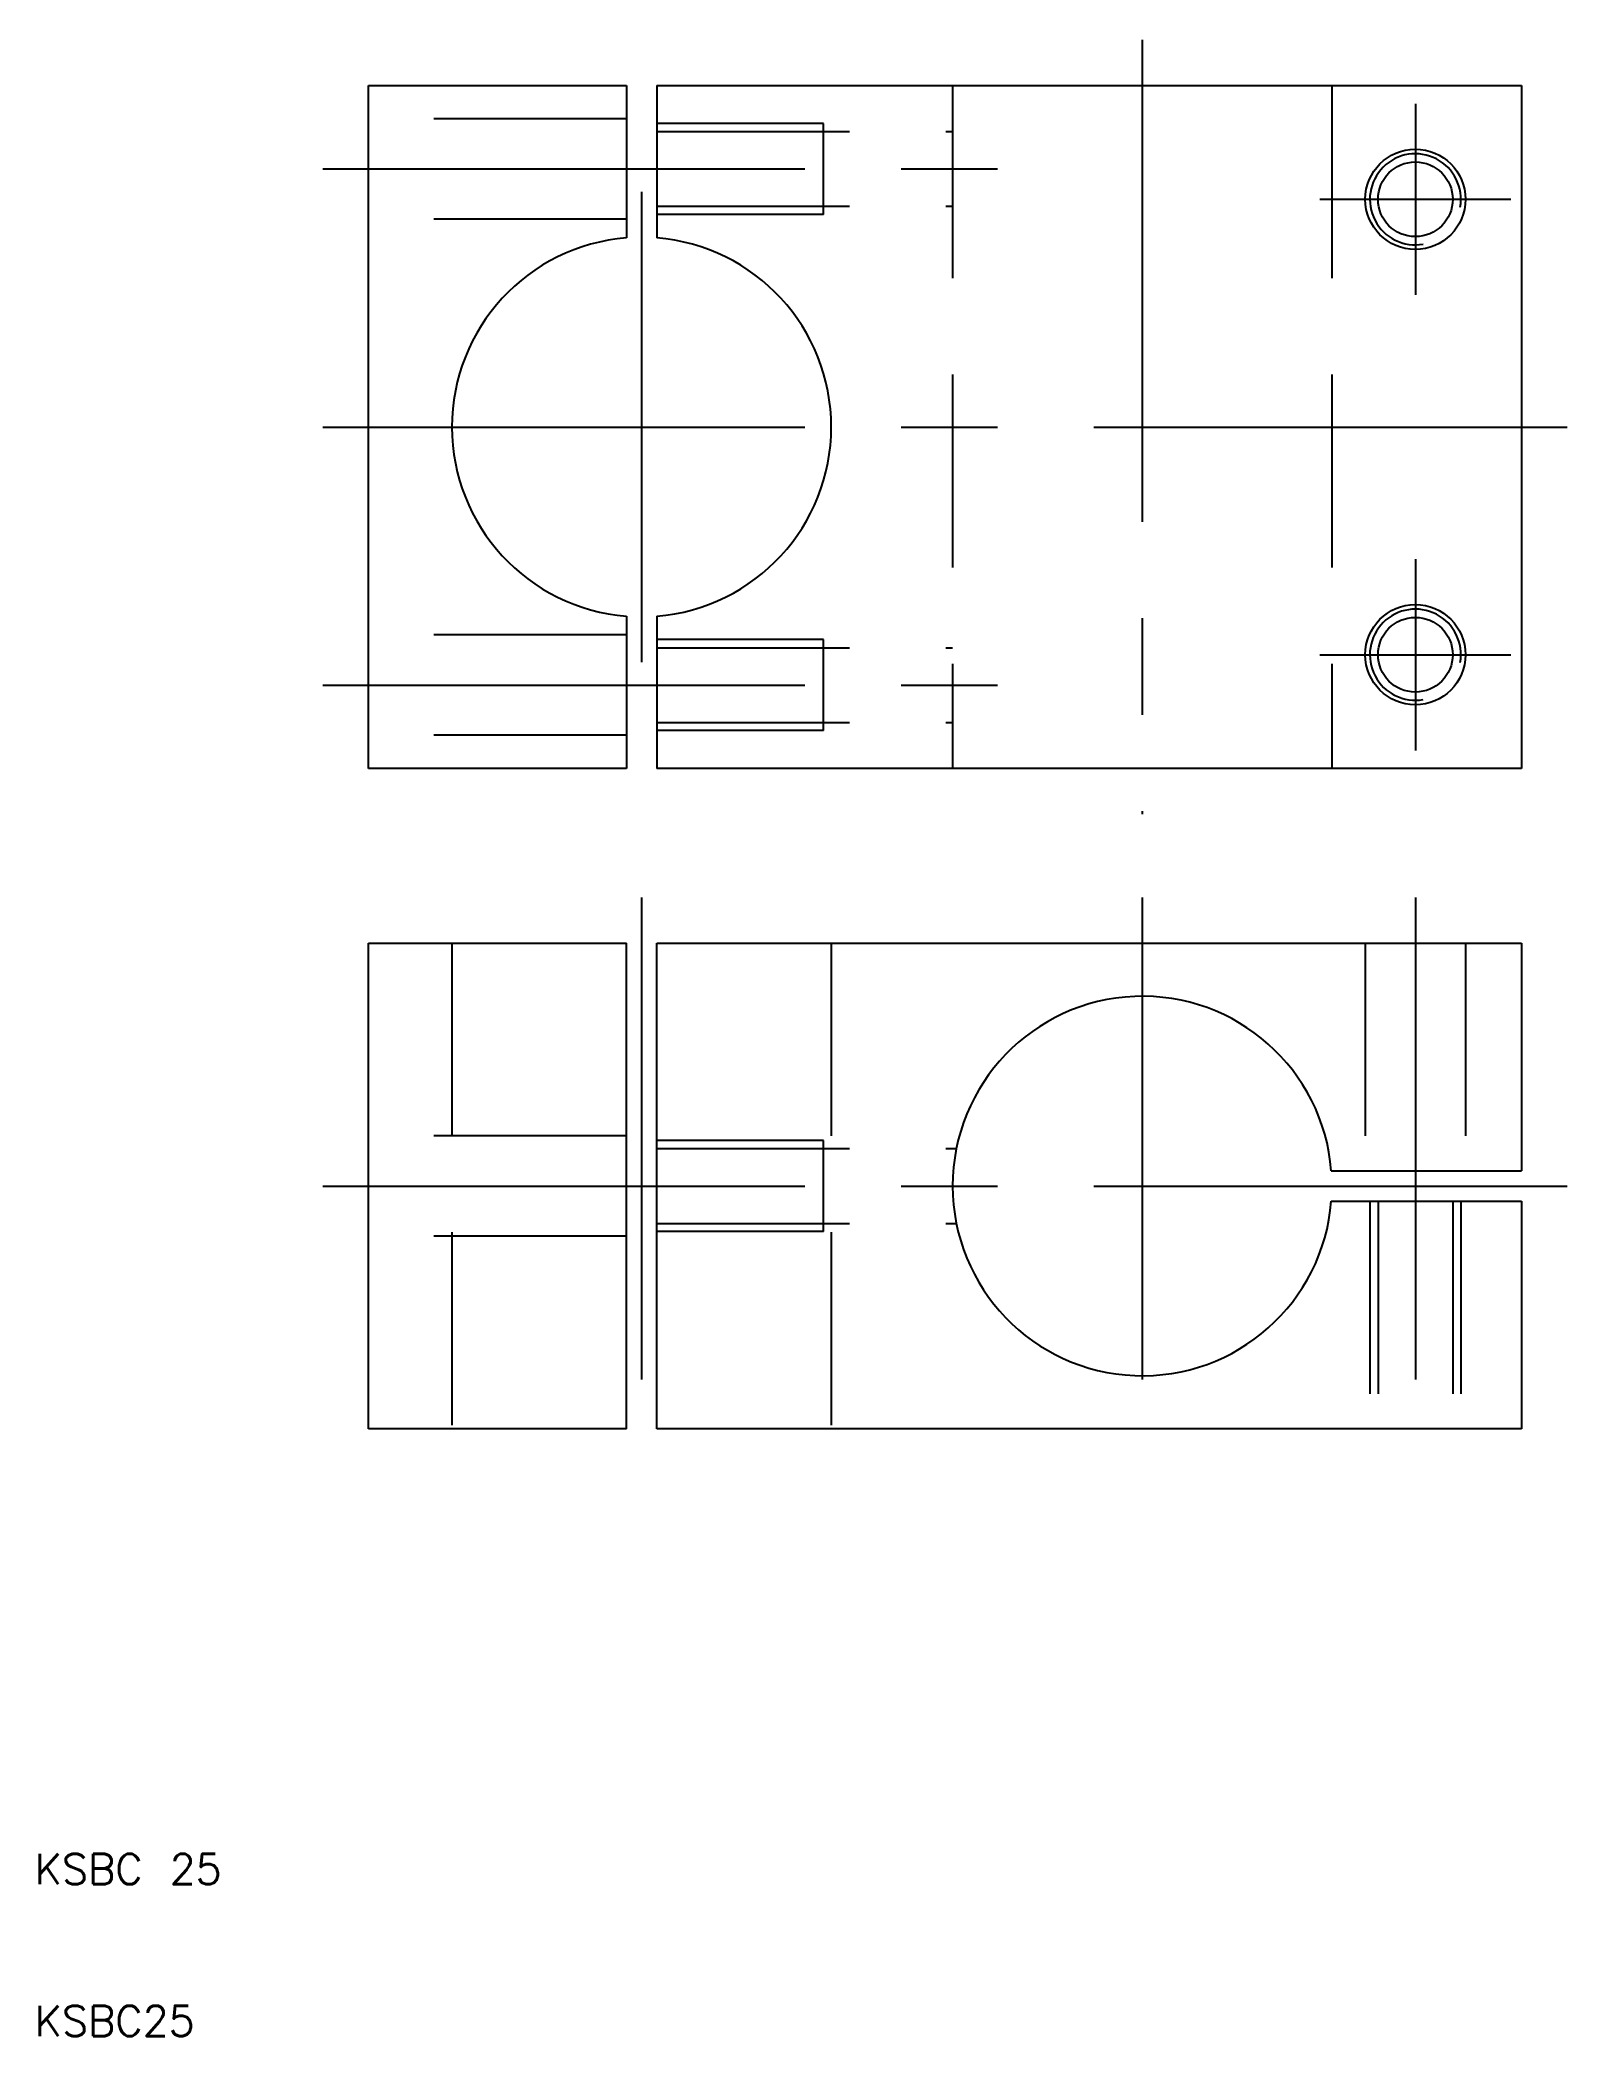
# Model space of a CAD drawing. Extents: x 10 to 111, y 10 to 142.
import ezdxf

# ---------------------------------------------------------------- set-up
doc = ezdxf.new("R2010")
doc.units = 0
doc.linetypes.add('CENTER', pattern=[50.8, 31.75, -6.35, 6.35, -6.35])
doc.linetypes.add('DASHED', pattern=[19.05, 12.7, -6.35])
doc.layers.get('0').update_dxf_attribs({"linetype": 'CONTINUOUS'})
doc.layers.add('CENTER', color=1, linetype='CENTER')
doc.styles.get("Standard").update_dxf_attribs({"font": 'txt.shx'})

msp = doc.modelspace()

# ---------------------------------------------------------------- linework, layer by layer
for p, q in [((32, 93.5), (32, 138.5)), ((32, 138.5), (49, 138.5)), ((49, 138.5), (49, 128.46)), ((51, 138.5), (108, 138.5)), ((51, 138.5), (51, 128.46)), ((108, 138.5), (108, 93.5)), ((49, 103.54), (49, 93.5)), ((51, 103.54), (51, 93.5)), ((49, 93.5), (32, 93.5)), ((108, 93.5), (51, 93.5)), ((32, 82), (49, 82)), ((32, 50), (32, 82)), ((49, 50), (49, 82)), ((51, 82), (108, 82)), ((51, 50), (51, 82)), ((108, 82), (108, 67)), ((95.46, 67), (108, 67)), ((95.46, 65), (108, 65)), ((108, 65), (108, 50)), ((49, 50), (32, 50)), ((108, 50), (51, 50))]:
    msp.add_line(p, q)
at = {"color": 3, "linetype": 'DASHED'}
for p, q in [((70.5, 138.5), (70.5, 93.5)), ((95.5, 138.5), (95.5, 93.5)), ((49, 136.3), (32, 136.3)), ((62, 136), (51, 136)), ((51, 135.46), (70.5, 135.46)), ((62, 130), (62, 136)), ((51, 130.54), (70.5, 130.54)), ((49, 129.7), (32, 129.7)), ((62, 130), (51, 130)), ((49, 102.3), (32, 102.3)), ((62, 102), (51, 102)), ((51, 101.46), (70.5, 101.46)), ((62, 96), (62, 102)), ((51, 96.54), (70.5, 96.54)), ((62, 96), (51, 96)), ((49, 95.7), (32, 95.7)), ((37.5, 82), (37.5, 50)), ((62.5, 82), (62.5, 50)), ((97.7, 82), (97.7, 67)), ((104.3, 82), (104.3, 67)), ((49, 69.3), (32, 69.3)), ((62, 69), (51, 69)), ((51, 68.46), (70.74, 68.46)), ((62, 63), (62, 69)), ((98, 65), (98, 50)), ((98.54, 65), (98.54, 50)), ((103.46, 65), (103.46, 50)), ((104, 65), (104, 50)), ((51, 63.54), (70.74, 63.54)), ((49, 62.7), (32, 62.7)), ((62, 63), (51, 63))]:
    msp.add_line(p, q, dxfattribs=at)
for centre, radius in [((101, 131), 3.3), ((101, 131), 2.46), ((101, 101), 3.3), ((101, 101), 2.46)]:
    msp.add_circle(centre, radius)
at = {"color": 3}
for centre in [(101, 131), (101, 101)]:
    msp.add_arc(centre, 3, 350, 280, dxfattribs=at)
for centre, start, end in [((50, 116), 94.5886, 265.4114), ((50, 116), 274.5886, 85.4114), ((83, 66), 4.5886, 355.4114)]:
    msp.add_arc(centre, 12.5, start, end)
at = {"layer": 'CENTER'}
for p, q in [((83, 141.5), (83, 90.5)), ((101, 137.3), (101, 124.7)), ((29, 133), (73.5, 133)), ((50, 131.5), (50, 100.5)), ((94.7, 131), (107.3, 131)), ((29, 116), (111, 116)), ((101, 107.3), (101, 94.7)), ((94.7, 101), (107.3, 101)), ((29, 99), (73.5, 99)), ((50, 85), (50, 47)), ((83, 85), (83, 47)), ((101, 85), (101, 47)), ((29, 66), (111, 66))]:
    msp.add_line(p, q, dxfattribs=at)

# ---------------------------------------------------------------- texts
for s, p in [('KSBC 25', (10, 20)), ('KSBC25', (10, 10))]:
    msp.add_text(s, height=2).set_placement(p)

doc.saveas('drawing.dxf')
